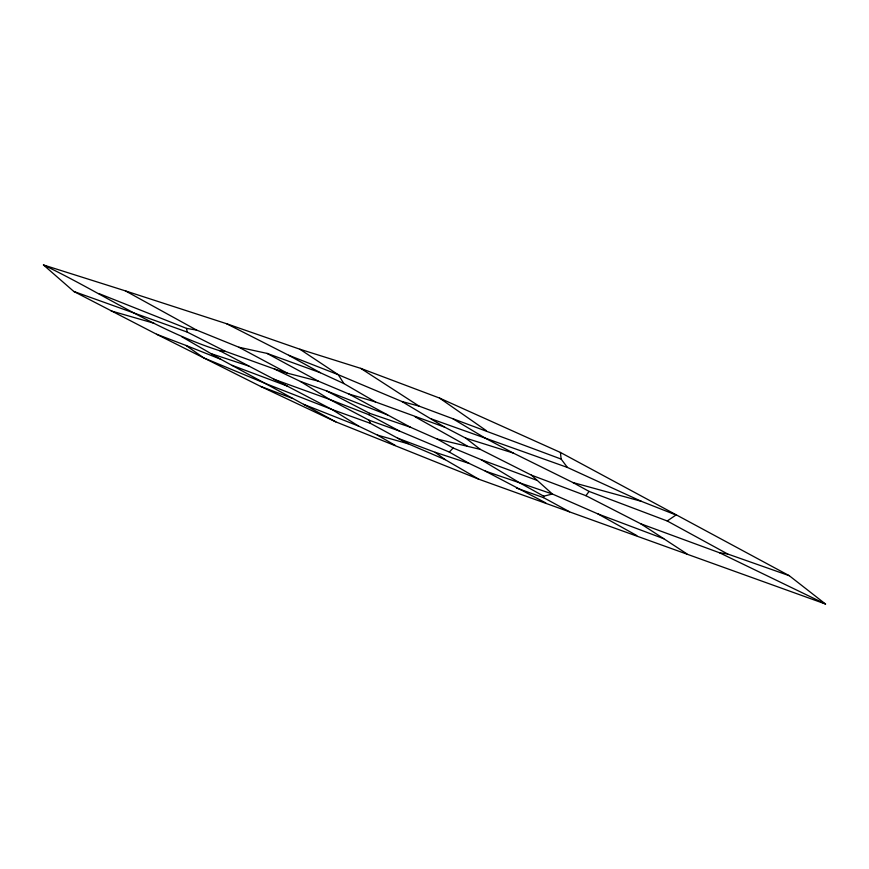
<?xml version="1.0" encoding="UTF-8"?>
<svg xmlns="http://www.w3.org/2000/svg" width="869" height="869" viewBox="0 0 869 869"><rect width="100%" height="100%" fill="white"/><g stroke="black" fill="none" stroke-linecap="round" stroke-linejoin="round"><path stroke-width="1.3" d="M569.543 511.765L543.57 497.644L543.701 496.199L518.836 482.328L481.024 459.614L453.129 448.002L437.226 439.062L410.581 427.287L348.958 394.048L318.282 381.133L267.044 353.401L238.877 347.231L196.579 330.068L125.44 290.898L43.45 264.958L73.789 291.452L156.561 334.239L260.515 386.357L335.782 421.856L478.808 479.21L825.55 604.042L789.258 575.691L560.429 452.456L439.508 398.056L360.744 368.369L299.935 349.251L226.548 323.713L125.44 290.898M545.765 502.89L485.239 471.074L469.238 463.459L449.306 452.065L399.501 431.067L369.01 414.763L369.575 413.307L326.451 390.865L300.424 381.448L274.343 368.956L225.006 351.195L187.183 332.067L73.789 291.452M226.548 323.713L288.649 355.258L338.269 374.713L401.934 401.521L444.678 427.146L465.762 438.139L480.307 449.382L531.35 475.115L585.891 495.667L589.106 491.43L667.218 520.976L727.679 553.998L789.258 575.691M449.306 452.065L453.129 448.002M667.218 520.976L676.028 514.991L641.398 501.337L567.446 467.457L431.437 418.934M543.701 496.199L552.402 494.016L597.981 513.948L663.764 538.715L686.923 553.868M43.45 264.958C102.379 293.168 156.974 330.861 219.705 350.718L225.006 351.195M585.891 495.667L640.725 523.768L719.478 552.749L727.679 553.998M98.773 293.526L186.531 328.395L196.579 330.068M437.226 439.062L480.307 449.382M274.343 368.956L287.346 373.159L318.282 381.133M401.934 401.521L419.097 406.127L561.135 459.082L567.446 467.457M453.064 418.891L485.26 438.15L513.242 453.042L572.867 482.512L641.398 501.337M181.73 336.705L220.824 359.299L303.607 404.335L358.604 426.092L377.439 435.108L408.202 443.787L445.243 459.679L478.808 479.21M111.102 310.906L153.932 323.225M348.958 394.048L375.462 401.934L444.678 427.146M465.762 438.139L513.242 453.042M211.558 353.835L248.914 366.077L332.034 409.505L358.604 426.092M156.561 334.239L185.988 345.449L203.759 357.909L267.109 384.174L332.034 409.505L370.39 423.322L397.698 438.193L435.141 452.293L469.238 463.459M485.239 471.074L552.402 494.016L531.35 475.115M369.575 413.307L410.581 427.287M516.414 488.052L543.57 497.644M300.424 381.448L329.547 399.392L369.053 420.205L399.501 431.067M273.92 379.253L329.547 399.392L369.01 414.763M267.044 353.401L320.357 372.736L343.907 383.577L375.462 401.934M481.024 459.614L536.738 480.253M232.034 365.338L287.248 386.053M260.515 386.357L292.549 398.415M326.451 390.865L387.596 414.937M185.988 345.449L220.824 359.299M719.478 552.749L825.55 604.042M219.705 350.718L248.914 366.077M397.698 438.193L408.202 443.787M238.877 347.231L287.346 373.159M303.607 404.335L335.782 421.856M572.867 482.512L589.106 491.43M288.649 355.258L320.357 372.736M597.981 513.948L636.814 535.565M415.143 416.848L467.044 445.873M377.439 435.108L395.395 445.493M640.725 523.768L663.764 538.715M360.744 368.369L419.097 406.127M299.935 349.251L338.269 374.713L343.907 383.577M439.508 398.056L486.379 430.687M435.141 452.293L445.243 459.679M369.053 420.205L370.39 423.322M186.531 328.395L187.183 332.067M560.429 452.456L561.135 459.082"/></g></svg>
